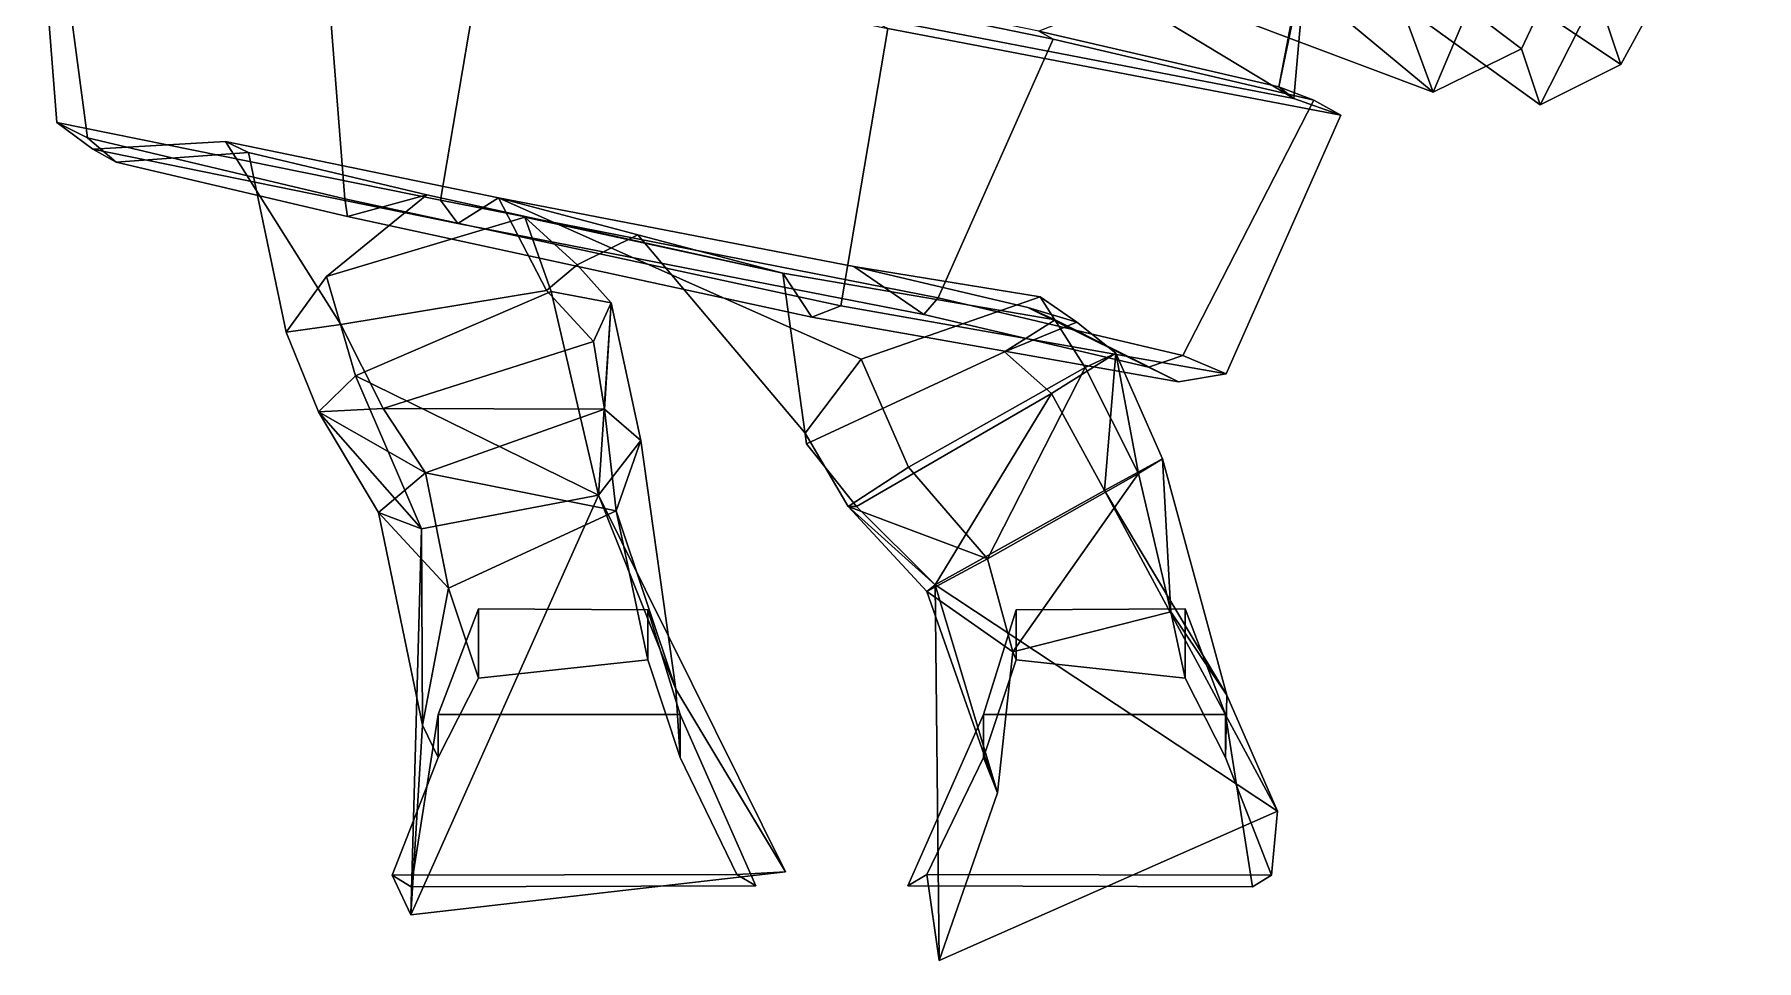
# Model space of a CAD drawing. Extents: x -275 to 183, y -167 to 372.
# Drawn here: x -157.3 to 178.3, y -167.4 to 13.2 of the extents above; entities that cross this region are included whole.
import ezdxf

# ---------------------------------------------------------------- set-up
doc = ezdxf.new("R2010")
doc.units = 0

msp = doc.modelspace()

# ---------------------------------------------------------------- linework, layer by layer
for points in [[(151.851181, 7.281921, 89.876877), (136.156662, -0.584976, 61.791119), (160.847641, 48.200897, 35.109207), (178.295975, 55.763123, 61.335758)], [(151.851181, 7.281921, 89.876877), (178.295975, 55.763123, 61.335758), (166.699493, 54.362747, 68.325172), (148.239548, 18.061386, 89.164238)], [(-78.169403, -19.125977, 101.144814), (-68.988815, 34.905716, 105.514168), (-157.304077, 51.70607, 37.806992), (-152.948929, -4.037674, 38.301636)], [(-157.304077, 51.70607, 37.806992), (-154.423431, 49.37233, -49.771881), (-146.94014, -6.993469, -48.157539), (-152.948929, -4.037674, 38.301636)], [(-146.94014, -6.993469, -48.157539), (-154.423431, 49.37233, -49.771881), (-101.188965, 36.86879, -127.20739), (-96.833817, -18.874954, -126.712746)], [(88.110893, 0.664978, -47.051888), (3.061884, 17.028854, -109.124847), (7.657674, 49.333954, -100.601089)], [(88.110893, 0.664978, -47.051888), (7.657674, 49.333954, -100.601089), (91.008972, 33.138794, -34.358829)], [(136.156662, -0.584976, 61.791119), (132.457138, 10.348145, 61.089161), (149.755432, 46.941498, 41.774025), (160.847641, 48.200897, 35.109207)], [(115.245056, 1.936188, 30.470987), (64.06321, 21.195526, -33.880596), (99.105232, 45.809753, -29.569757)], [(115.245056, 1.936188, 30.470987), (99.105232, 45.809753, -29.569757), (130.823517, 38.649567, 12.108004)], [(101.310898, 41.12326, 111.107452), (151.851181, 7.281921, 89.876877), (148.239548, 18.061386, 89.164238), (111.487022, 44.11792, 104.519234)], [(132.457138, 10.348145, 61.089161), (115.245056, 1.936188, 30.470987), (130.823517, 38.649567, 12.108004), (149.755432, 46.941498, 41.774025)], [(87.543297, 34.447708, 80.553474), (136.156662, -0.584976, 61.791119), (151.851181, 7.281921, 89.876877), (101.310898, 41.12326, 111.107452)], [(81.536118, 29.924896, 42.528584), (115.245056, 1.936188, 30.470987), (132.457138, 10.348145, 61.089161), (96.96035, 37.234085, 74.452805)], [(87.543297, 34.447708, 80.553474), (96.96035, 37.234085, 74.452805), (132.457138, 10.348145, 61.089161), (136.156662, -0.584976, 61.791119)], [(-96.833817, -18.874954, -126.712746), (-101.188965, 36.86879, -127.20739), (8.980105, 14.289719, -123.859962), (-0.169395, -39.749786, -128.225189)], [(-78.169403, -19.125977, 101.144814), (18.802429, -38.191605, 99.778679), (41.196732, 12.232834, 108.858788), (-68.988815, 34.905716, 105.514168)], [(-68.988815, 34.905716, 105.514168), (41.196732, 12.232834, 108.858788), (38.451504, 13.795319, 98.978546), (-64.827583, 35.022766, 93.953773)], [(38.451504, 13.795319, 98.978546), (85.181068, 2.919205, 36.015812), (91.769226, 34.430191, 38.505054)], [(85.181068, 2.919205, 36.015812), (91.008972, 33.138794, -34.358829), (91.769226, 34.430191, 38.505054)], [(85.181068, 2.919205, 36.015812), (88.110893, 0.664978, -47.051888), (91.008972, 33.138794, -34.358829)], [(81.536118, 29.924896, 42.528584), (64.06321, 21.195526, -33.880596), (115.245056, 1.936188, 30.470987)], [(97.311844, -2.604446, -56.155594), (8.980105, 14.289719, -123.859962), (3.061884, 17.028854, -109.124847), (88.110893, 0.664978, -47.051888)], [(74.917542, -53.028885, -65.235703), (-0.169395, -39.749786, -128.225189), (8.980105, 14.289719, -123.859962), (97.311844, -2.604446, -56.155594)], [(92.042175, 0.360977, 38.448536), (85.181068, 2.919205, 36.015812), (38.451504, 13.795319, 98.978546), (41.196732, 12.232834, 108.858788)], [(41.196732, 12.232834, 108.858788), (18.802429, -38.191605, 99.778679), (66.51973, -49.441414, 28.248734), (92.042175, 0.360977, 38.448536)], [(66.51973, -49.441414, 28.248734), (74.917542, -53.028885, -65.235703), (97.311844, -2.604446, -56.155594), (92.042175, 0.360977, 38.448536)], [(97.311844, -2.604446, -56.155594), (88.110893, 0.664978, -47.051888), (85.181068, 2.919205, 36.015812), (92.042175, 0.360977, 38.448536)], [(-78.169403, -19.125977, 101.144814), (-152.948929, -4.037674, 38.301636), (-145.930267, -9.232071, 31.822918), (-74.806549, -23.707733, 89.204437)], [(-152.948929, -4.037674, 38.301636), (-146.94014, -6.993469, -48.157539), (-141.398544, -11.716858, -46.244202), (-145.930267, -9.232071, 31.822918)], [(-146.94014, -6.993469, -48.157539), (-96.833817, -18.874954, -126.712746), (-96.270874, -22.362411, -114.207512), (-141.398544, -11.716858, -46.244202)], [(-74.806549, -23.707733, 89.204437), (-145.930267, -9.232071, 31.822918), (-120.086853, -7.732666, 24.820627), (-66.856071, -18.70874, 69.770012)], [(-145.930267, -9.232071, 31.822918), (-141.398544, -11.716858, -46.244202), (-115.590591, -9.884735, -36.871391), (-120.086853, -7.732666, 24.820627)], [(-141.398544, -11.716858, -46.244202), (-96.270874, -22.362411, -114.207512), (-80.846901, -18.108017, -90.569969), (-115.590591, -9.884735, -36.871391)], [(-66.856071, -18.70874, 69.770012), (-120.086853, -7.732666, 24.820627), (-97.622574, -43.369827, 8.009095), (-57.500195, -36.754944, 30.517277)], [(-120.086853, -7.732666, 24.820627), (-115.590591, -9.884735, -36.871391), (-108.276833, -44.872055, -31.136555), (-97.622574, -43.369827, 8.009095)], [(-115.590591, -9.884735, -36.871391), (-80.846901, -18.108017, -90.569969), (-100.380508, -34.061096, -70.267822), (-108.276833, -44.872055, -31.136555)], [(-80.846901, -18.108017, -90.569969), (-11.433341, -33.362953, -93.208321), (-61.743176, -22.433823, -89.908745), (-100.380508, -34.061096, -70.267822)], [(-96.833817, -18.874954, -126.712746), (-0.169395, -39.749786, -128.225189), (-5.779997, -41.958893, -113.777863), (-96.270874, -22.362411, -114.207512)], [(-96.270874, -22.362411, -114.207512), (-5.779997, -41.958893, -113.777863), (-11.433341, -33.362953, -93.208321), (-80.846901, -18.108017, -90.569969)], [(-78.169403, -19.125977, 101.144814), (-74.806549, -23.707733, 89.204437), (16.002193, -41.433434, 89.785362), (18.802429, -38.191605, 99.778679)], [(-74.806549, -23.707733, 89.204437), (-66.856071, -18.70874, 69.770012), (2.384295, -32.086884, 68.658211), (16.002193, -41.433434, 89.785362)], [(-66.856071, -18.70874, 69.770012), (3.809155, -50.135986, 70.896126), (38.69342, -37.97403, 45.724014), (2.384295, -32.086884, 68.658211)], [(-7.124574, -64.58416, 10.825958), (3.809155, -50.135986, 70.896126), (-66.856071, -18.70874, 69.770012), (-39.689045, -25.891922, -10.118452)], [(-39.689045, -25.891922, -10.118452), (-66.856071, -18.70874, 69.770012), (-57.500195, -36.754944, 30.517277), (-51.546494, -31.7323, -29.071281)], [(-94.713516, -53.393387, -51.488049), (-100.380508, -34.061096, -70.267822), (-61.743176, -22.433823, -89.908745), (-56.597237, -36.951187, -63.288551)], [(-44.930546, -39.158272, -37.313057), (-56.597237, -36.951187, -63.288551), (-61.743176, -22.433823, -89.908745), (-51.546494, -31.7323, -29.071281)], [(-11.433341, -33.362953, -93.208321), (-39.689045, -25.891922, -10.118452), (-51.546494, -31.7323, -29.071281), (-61.743176, -22.433823, -89.908745)], [(-7.124574, -64.58416, 10.825958), (-39.689045, -25.891922, -10.118452), (-11.433341, -33.362953, -93.208321), (-6.845695, -66.637093, -52.683941)], [(-48.327957, -46.705215, -11.407745), (-44.930546, -39.158272, -37.313057), (-51.546494, -31.7323, -29.071281), (-57.500195, -36.754944, 30.517277)], [(41.624245, -42.462234, -46.732391), (31.767771, -48.699753, -34.603027), (-6.845695, -66.637093, -52.683941), (-11.433341, -33.362953, -93.208321)], [(65.661583, -54.563766, -56.245068), (41.624245, -42.462234, -46.732391), (-11.433341, -33.362953, -93.208321), (-5.779997, -41.958893, -113.777863)], [(2.384295, -32.086884, 68.658211), (38.69342, -37.97403, 45.724014), (45.815563, -42.90374, 5.718193), (36.269016, -40.083054, 17.485558)], [(16.002193, -41.433434, 89.785362), (2.384295, -32.086884, 68.658211), (36.269016, -40.083054, 17.485558), (59.78772, -51.724106, 25.768833)], [(-101.925293, -60.385765, -33.392673), (-108.276833, -44.872055, -31.136555), (-100.380508, -34.061096, -70.267822), (-94.713516, -53.393387, -51.488049)], [(-48.327957, -46.705215, -11.407745), (-57.500195, -36.754944, 30.517277), (-97.622574, -43.369827, 8.009095), (-89.338486, -59.733505, -17.765522)], [(-47.353844, -76.68631, -48.950771), (-94.713516, -53.393387, -51.488049), (-56.597237, -36.951187, -63.288551)], [(-47.353844, -76.68631, -48.950771), (-56.597237, -36.951187, -63.288551), (-44.930546, -39.158272, -37.313057)], [(-46.212193, -59.872604, -8.332312), (-44.930546, -39.158272, -37.313057), (-48.327957, -46.705215, -11.407745)], [(-39.140728, -66.011505, -28.541471), (-47.353844, -76.68631, -48.950771), (-44.930546, -39.158272, -37.313057)], [(-46.212193, -59.872604, -8.332312), (-39.140728, -66.011505, -28.541471), (-44.930546, -39.158272, -37.313057)], [(74.917542, -53.028885, -65.235703), (65.661583, -54.563766, -56.245068), (-5.779997, -41.958893, -113.777863), (-0.169395, -39.749786, -128.225189)], [(13.009876, -71.187218, 37.03373), (47.470367, -51.794373, 19.755524), (38.69342, -37.97403, 45.724014), (3.809155, -50.135986, 70.896126)], [(18.802429, -38.191605, 99.778679), (16.002193, -41.433434, 89.785362), (59.78772, -51.724106, 25.768833), (66.51973, -49.441414, 28.248734)], [(36.269016, -40.083054, 17.485558), (45.815563, -42.90374, 5.718193), (31.767771, -48.699753, -34.603027), (41.624245, -42.462234, -46.732391)], [(59.78772, -51.724106, 25.768833), (36.269016, -40.083054, 17.485558), (41.624245, -42.462234, -46.732391), (65.661583, -54.563766, -56.245068)], [(47.470367, -51.794373, 19.755524), (53.437778, -48.98365, 0.920251), (45.815563, -42.90374, 5.718193), (38.69342, -37.97403, 45.724014)], [(-89.338486, -59.733505, -17.765522), (-97.622574, -43.369827, 8.009095), (-108.276833, -44.872055, -31.136555), (-101.925293, -60.385765, -33.392673)], [(53.437778, -48.98365, 0.920251), (40.902466, -56.807121, -15.053083), (31.767771, -48.699753, -34.603027), (45.815563, -42.90374, 5.718193)], [(-46.212193, -59.872604, -8.332312), (-48.327957, -46.705215, -11.407745), (-89.338486, -59.733505, -17.765522)], [(13.009876, -71.187218, 37.03373), (3.809155, -50.135986, 70.896126), (-7.124574, -64.58416, 10.825958), (1.246877, -78.865036, 12.310518)], [(40.902466, -56.807121, -15.053083), (2.905417, -78.899124, -16.517977), (-6.845695, -66.637093, -52.683941), (31.767771, -48.699753, -34.603027)], [(51.211834, -75.716476, 0.680131), (40.902466, -56.807121, -15.053083), (53.437778, -48.98365, 0.920251)], [(57.837254, -72.442993, 32.430393), (53.437778, -48.98365, 0.920251), (47.470367, -51.794373, 19.755524)], [(62.499874, -69.600555, 15.352767), (51.211834, -75.716476, 0.680131), (53.437778, -48.98365, 0.920251)], [(57.837254, -72.442993, 32.430393), (62.499874, -69.600555, 15.352767), (53.437778, -48.98365, 0.920251)], [(66.51973, -49.441414, 28.248734), (59.78772, -51.724106, 25.768833), (65.661583, -54.563766, -56.245068), (74.917542, -53.028885, -65.235703)], [(-81.850113, -83.250328, -40.349537), (-101.925293, -60.385765, -33.392673), (-94.713516, -53.393387, -51.488049)], [(-81.850113, -83.250328, -40.349537), (-94.713516, -53.393387, -51.488049), (-47.353844, -76.68631, -48.950771)], [(28.451157, -89.096367, 47.783493), (47.470367, -51.794373, 19.755524), (13.009876, -71.187218, 37.03373)], [(28.451157, -89.096367, 47.783493), (57.837254, -72.442993, 32.430393), (47.470367, -51.794373, 19.755524)], [(18.258205, -94.1325, -1.063063), (2.905417, -78.899124, -16.517977), (40.902466, -56.807121, -15.053083)], [(51.211834, -75.716476, 0.680131), (18.258205, -94.1325, -1.063063), (40.902466, -56.807121, -15.053083)], [(-81.10804, -72.321419, -13.947536), (-89.338486, -59.733505, -17.765522), (-101.925293, -60.385765, -33.392673)], [(-81.10804, -72.321419, -13.947536), (-101.925293, -60.385765, -33.392673), (-90.224937, -80.008125, -26.343264)], [(-90.224937, -80.008125, -26.343264), (-101.925293, -60.385765, -33.392673), (-81.850113, -83.250328, -40.349537)], [(-46.212193, -59.872604, -8.332312), (-89.338486, -59.733505, -17.765522), (-81.10804, -72.321419, -13.947536)], [(-43.919979, -79.717285, -2.835166), (-46.212193, -59.872604, -8.332312), (-81.10804, -72.321419, -13.947536)], [(-43.919979, -79.717285, -2.835166), (-39.140728, -66.011505, -28.541471), (-46.212193, -59.872604, -8.332312)], [(-32.308437, -114.472, -9.036381), (-47.353844, -76.68631, -48.950771), (-39.140728, -66.011505, -28.541471)], [(-32.308437, -114.472, -9.036381), (-39.140728, -66.011505, -28.541471), (-43.919979, -79.717285, -2.835166)], [(1.246877, -78.865036, 12.310518), (-7.124574, -64.58416, 10.825958), (-6.845695, -66.637093, -52.683941), (2.905417, -78.899124, -16.517977)], [(75.093636, -115.675835, -9.429806), (51.211834, -75.716476, 0.680131), (62.499874, -69.600555, 15.352767)], [(64.124435, -99.411255, 11.434155), (62.499874, -69.600555, 15.352767), (57.837254, -72.442993, 32.430393)], [(75.093636, -115.675835, -9.429806), (62.499874, -69.600555, 15.352767), (64.124435, -99.411255, 11.434155)], [(-76.602341, -94.793915, -6.693673), (-81.10804, -72.321419, -13.947536), (-90.224937, -80.008125, -26.343264)], [(-76.602341, -94.793915, -6.693673), (-43.919979, -79.717285, -2.835166), (-81.10804, -72.321419, -13.947536)], [(28.451157, -89.096367, 47.783493), (13.009876, -71.187218, 37.03373), (1.246877, -78.865036, 12.310518)], [(33.364079, -107.175102, 26.879152), (57.837254, -72.442993, 32.430393), (28.451157, -89.096367, 47.783493)], [(64.124435, -99.411255, 11.434155), (57.837254, -72.442993, 32.430393), (33.364079, -107.175102, 26.879152)], [(-83.980988, -158.475235, -13.924658), (-81.850113, -83.250328, -40.349537), (-47.353844, -76.68631, -48.950771)], [(-10.954423, -150.103821, -15.793743), (-83.980988, -158.475235, -13.924658), (-47.353844, -76.68631, -48.950771)], [(-10.954423, -150.103821, -15.793743), (-47.353844, -76.68631, -48.950771), (-32.308437, -114.472, -9.036381)], [(84.939095, -138.275513, -40.264599), (18.258205, -94.1325, -1.063063), (51.211834, -75.716476, 0.680131)], [(84.939095, -138.275513, -40.264599), (51.211834, -75.716476, 0.680131), (75.093636, -115.675835, -9.429806)], [(-81.65802, -121.493835, -8.317647), (-76.602341, -94.793915, -6.693673), (-90.224937, -80.008125, -26.343264)], [(-81.65802, -121.493835, -8.317647), (-90.224937, -80.008125, -26.343264), (-81.850113, -83.250328, -40.349537)], [(-43.919979, -79.717285, -2.835166), (-76.602341, -94.793915, -6.693673), (-70.777412, -112.334427, 35.947453), (-37.787899, -108.736435, 35.947453)], [(-32.308437, -114.472, -9.036381), (-43.919979, -79.717285, -2.835166), (-37.787899, -108.736435, 35.947453), (-31.473774, -127.827744, 43.725594)], [(28.451157, -89.096367, 47.783493), (1.246877, -78.865036, 12.310518), (16.607409, -95.417488, 25.371929)], [(18.258205, -94.1325, -1.063063), (1.246877, -78.865036, 12.310518), (2.905417, -78.899124, -16.517977)], [(16.607409, -95.417488, 25.371929), (1.246877, -78.865036, 12.310518), (18.258205, -94.1325, -1.063063)], [(-83.980988, -158.475235, -13.924658), (-81.65802, -121.493835, -8.317647), (-81.850113, -83.250328, -40.349537)], [(33.364079, -107.175102, 26.879152), (28.451157, -89.096367, 47.783493), (16.607409, -95.417488, 25.371929)], [(-81.65802, -121.493835, -8.317647), (-78.613716, -127.827744, 43.725594), (-70.777412, -112.334427, 35.947453), (-76.602341, -94.793915, -6.693673)], [(30.35887, -134.699524, -1.911952), (16.607409, -95.417488, 25.371929), (18.258205, -94.1325, -1.063063)], [(30.35887, -134.699524, -1.911952), (33.364079, -107.175102, 26.879152), (16.607409, -95.417488, 25.371929)], [(18.974419, -167.385834, -31.14456), (30.35887, -134.699524, -1.911952), (18.258205, -94.1325, -1.063063)], [(18.974419, -167.385834, -31.14456), (18.258205, -94.1325, -1.063063), (84.939095, -138.275513, -40.264599)], [(-31.473774, -119.444244, 102.617195), (-37.787899, -98.998032, 87.801697), (-70.777412, -98.812729, 87.801697), (-78.613716, -119.444244, 102.617195)], [(-78.613716, -119.444244, 102.617195), (-70.777412, -98.812729, 87.801697), (-70.777412, -112.334427, 35.947453), (-78.613716, -127.827744, 43.725594)], [(-37.787899, -98.998032, 87.801697), (-37.787899, -108.736435, 35.947453), (-70.777412, -112.334427, 35.947453), (-70.777412, -98.812729, 87.801697)], [(-31.473774, -119.444244, 102.617195), (-31.473774, -127.827744, 43.725594), (-37.787899, -108.736435, 35.947453), (-37.787899, -98.998032, 87.801697)], [(27.673773, -119.444244, 102.617195), (74.813721, -119.444244, 102.617195), (66.977409, -98.812729, 87.801697), (33.987896, -98.998032, 87.801697)], [(27.673773, -119.444244, 102.617195), (33.987896, -98.998032, 87.801697), (33.987896, -108.736435, 35.947453), (27.673773, -127.827744, 43.725594)], [(33.364079, -107.175102, 26.879152), (33.987896, -108.736435, 35.947453), (66.977409, -112.334427, 35.947453), (64.124435, -99.411255, 11.434155)], [(33.987896, -98.998032, 87.801697), (66.977409, -98.812729, 87.801697), (66.977409, -112.334427, 35.947453), (33.987896, -108.736435, 35.947453)], [(75.093636, -115.675835, -9.429806), (64.124435, -99.411255, 11.434155), (66.977409, -112.334427, 35.947453), (74.813721, -127.827744, 43.725594)], [(74.813721, -119.444244, 102.617195), (74.813721, -127.827744, 43.725594), (66.977409, -112.334427, 35.947453), (66.977409, -98.812729, 87.801697)], [(30.35887, -134.699524, -1.911952), (27.673773, -127.827744, 43.725594), (33.987896, -108.736435, 35.947453), (33.364079, -107.175102, 26.879152)], [(-10.954423, -150.103821, -15.793743), (-32.308437, -114.472, -9.036381), (-31.473774, -127.827744, 43.725594), (-20.410763, -150.61731, 32.613968)], [(84.939095, -138.275513, -40.264599), (75.093636, -115.675835, -9.429806), (74.813721, -127.827744, 43.725594), (83.794151, -150.723206, 36.317848)], [(-83.890282, -153.02951, 102.617195), (-78.613716, -119.444244, 102.617195), (-78.613716, -127.827744, 43.725594), (-87.594154, -150.723206, 36.317848)], [(-16.70689, -152.844193, 102.617195), (-31.473774, -119.444244, 102.617195), (-78.613716, -119.444244, 102.617195), (-83.890282, -153.02951, 102.617195)], [(-16.70689, -152.844193, 102.617195), (-20.410763, -150.61731, 32.613968), (-31.473774, -127.827744, 43.725594), (-31.473774, -119.444244, 102.617195)], [(12.906889, -152.844193, 102.617195), (80.090286, -153.02951, 102.617195), (74.813721, -119.444244, 102.617195), (27.673773, -119.444244, 102.617195)], [(12.906889, -152.844193, 102.617195), (27.673773, -119.444244, 102.617195), (27.673773, -127.827744, 43.725594), (16.610764, -150.61731, 32.613968)], [(80.090286, -153.02951, 102.617195), (83.794151, -150.723206, 36.317848), (74.813721, -127.827744, 43.725594), (74.813721, -119.444244, 102.617195)], [(-83.980988, -158.475235, -13.924658), (-87.594154, -150.723206, 36.317848), (-78.613716, -127.827744, 43.725594), (-81.65802, -121.493835, -8.317647)], [(18.974419, -167.385834, -31.14456), (16.610764, -150.61731, 32.613968), (27.673773, -127.827744, 43.725594), (30.35887, -134.699524, -1.911952)], [(84.939095, -138.275513, -40.264599), (83.794151, -150.723206, 36.317848), (16.610764, -150.61731, 32.613968), (18.974419, -167.385834, -31.14456)], [(-83.980988, -158.475235, -13.924658), (-10.954423, -150.103821, -15.793743), (-20.410763, -150.61731, 32.613968), (-87.594154, -150.723206, 36.317848)], [(-83.890282, -153.02951, 102.617195), (-87.594154, -150.723206, 36.317848), (-20.410763, -150.61731, 32.613968), (-16.70689, -152.844193, 102.617195)], [(80.090286, -153.02951, 102.617195), (12.906889, -152.844193, 102.617195), (16.610764, -150.61731, 32.613968), (83.794151, -150.723206, 36.317848)]]:
    msp.add_3dface(points)

doc.saveas('drawing.dxf')
